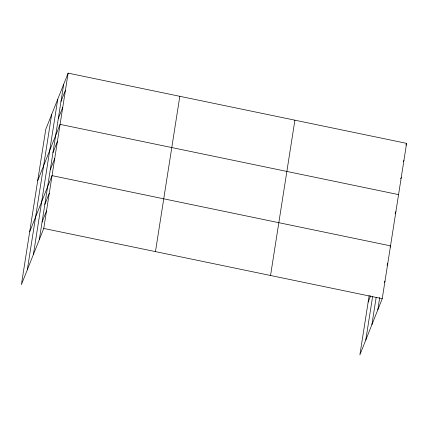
<?xml version="1.0" encoding="UTF-8"?>
<svg xmlns="http://www.w3.org/2000/svg" width="428" height="428" viewBox="0 0 428 428"><rect width="100%" height="100%" fill="white"/><g stroke="black" fill="none" stroke-linecap="round" stroke-linejoin="round"><path stroke-width="0.64" d="M27.312 269.779L51.67 114.469M33.405 254.467L57.764 99.157M39.323 239.605L63.681 84.3M68.122 73.129L45.759 129.331L21.4 284.641L43.763 228.44L68.122 73.129L406.6 143.359L382.241 298.669L359.878 354.871L369.187 295.491M155.46 251.616L179.819 96.305M270.544 275.493L294.903 120.182M365.79 340.009L372.644 296.331M371.884 324.697L376.18 297.316M377.796 309.835L379.738 297.449M61.001 101.383L65.441 90.217M58.32 118.465L62.766 107.3M37.723 180.584L60.086 124.382L398.564 194.612M52.96 152.636L57.406 141.47M50.279 169.718L54.725 158.553M29.682 231.837L52.045 175.635L390.523 245.865L390.031 247.106M44.844 204.402L49.284 193.237M42.083 222.004L46.524 210.838M405.862 145.22L406.6 143.359M403.427 161.688L403.92 160.446M400.747 178.77L401.239 177.529M395.14 213.556L395.884 211.694M368.16 302.061L370.621 295.871M387.024 265.328L387.763 263.466M384.51 282.309L385.002 281.068M43.763 228.44L382.241 298.669"/></g></svg>
